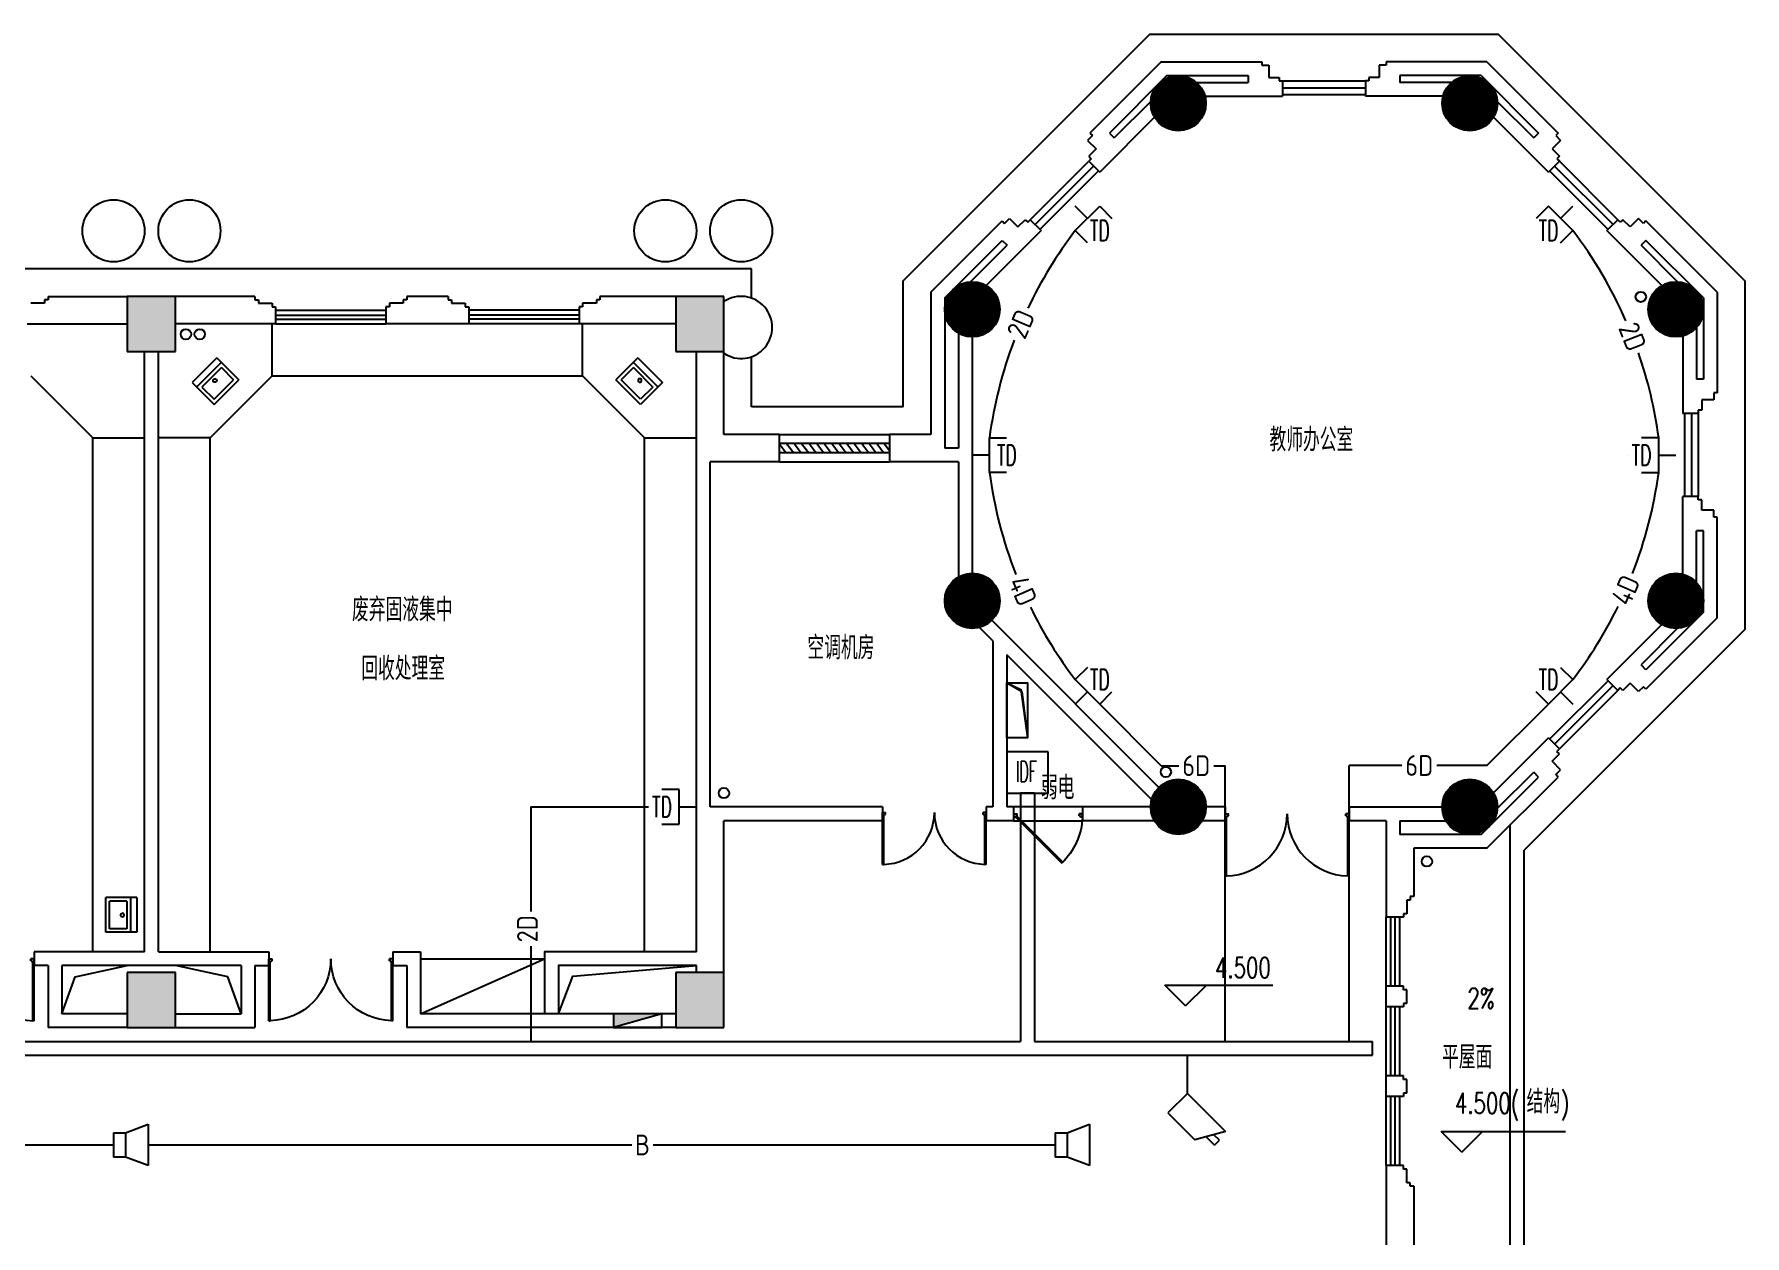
# Model space of a CAD drawing. Extents: x 190999 to 834799, y -200814 to 215286.
# Drawn here: x 618085 to 642884, y 92570 to 109986 of the extents above; entities that cross this region are included whole.
import ezdxf
from ezdxf.enums import TextEntityAlignment as Align

# ---------------------------------------------------------------- set-up
doc = ezdxf.new("R2010")
doc.units = 0
doc.header["$LTSCALE"] = 1000
doc.header["$MEASUREMENT"] = 0
for name, color, linetype in [('00-EQUIP', 3, 'Continuous'), ('00-SIG_TEXT', 7, 'Continuous'), ('00-WIRE-4', 6, 'Continuous'), ('A-墙线', 2, 'Continuous'), ('A-外包装修', 250, 'Continuous'), ('A-外窗', 145, 'Continuous'), ('A-家具', 250, 'Continuous'), ('A-门', 167, 'Continuous'), ('COLUMN', 2, 'Continuous'), ('DIM_ELEV', 3, 'Continuous'), ('EQUIP_消火栓', 6, 'Continuous'), ('PUB_HATCH', 250, 'Continuous'), ('PUB_TEXT', 7, 'Continuous'), ('WALL', 4, 'Continuous'), ('WINDOW', 7, 'Continuous'), ('屋面排水', 7, 'Continuous'), ('房间名称', 7, 'Continuous'), ('桥架', 1, 'Continuous'), ('洞口线', 177, 'Continuous'), ('电井开洞', 6, 'Continuous'), ('雨水管', 3, 'Continuous'), ('雨水管口', 1, 'Continuous')]:
    doc.layers.add(name, color=color, linetype=linetype)
doc.styles.add('-GBCBIGGBENOR', font='GBENOR.shx', dxfattribs={"bigfont": 'GBCBIG.shx'})
doc.styles.add('_COMPLEX', font='COMPLEX.shx', dxfattribs={"width": 0.5})
doc.styles.add('_TCH_DIM', font='SIMPLEX', dxfattribs={"bigfont": 'GBCBIG'})
doc.styles.get("Standard").update_dxf_attribs({"font": 'simhei.ttf'})
doc.styles.add('zz-1', font='arial.ttf', dxfattribs={"width": 0.8})

# ---------------------------------------------------------------- blocks, each defined once
blk = doc.blocks.new('m1800')
at = {"layer": 'A-墙线'}
for p, q in [((-900, -100), (-900, 100)), ((900, -100), (900, 100))]:
    blk.add_line(p, q, dxfattribs=at)
at = {"layer": 'A-门'}
for p, q in [((-900, 900), (-900, 0)), ((-900, 900), (-880, 900)), ((-880, 900), (-880, 50)), ((880, 900), (880, 50)), ((900, 900), (880, 900)), ((900, 900), (900, 0)), ((-900, 50), (-870, 50)), ((-900, 0), (-850, 0)), ((-870, 50), (-870, 30)), ((-870, 30), (-850, 30)), ((-850, 30), (-850, 0)), ((850, 30), (850, 0)), ((870, 30), (850, 30)), ((900, 0), (850, 0)), ((870, 50), (870, 30)), ((900, 50), (870, 50))]:
    blk.add_line(p, q, dxfattribs=at)
for centre, start, end in [((-900, 0), 0, 88.7267), ((900, 0), 91.2733, 180)]:
    blk.add_arc(centre, 900, start, end, dxfattribs=at)
blk = doc.blocks.new('$TwtSys$00000434')
for p, q in [((-0.5, 0.5), (-0.5, -0.5)), ((-0.5, -0.5), (0.5, 0.5)), ((0.5, 0.5), (-0.5, 0.5)), ((0.5, -0.5), (0.5, 0.5)), ((-0.5, -0.5), (0.5, -0.5))]:
    blk.add_line(p, q)
blk.add_solid([(0.5, -0.5), (0.5, 0.5), (-0.5, -0.5)])
blk = doc.blocks.new('bfm01')
at = {"layer": 'A-墙线'}
for p, q in [((-200, 0), (0, 0)), ((-200, -1000), (0, -1000))]:
    blk.add_line(p, q, dxfattribs=at)
at = {"layer": 'A-门'}
for p, q in [((-200, -1000), (-200, 0)), ((-100, 0), (-100, -50)), ((-70, -50), (-100, -50)), ((-50, -30), (-70, -30)), ((-70, -30), (-70, -50)), ((-64, -44), (-50, -30)), ((-64, -44), (603, -711)), ((-50, 0), (-50, -30)), ((-50, -30), (617, -697)), ((0, 0), (0, -1000)), ((-70, -950), (-100, -950)), ((-100, -1000), (-100, -950)), ((-70, -970), (-70, -950)), ((-50, -970), (-70, -970)), ((-50, -1000), (-50, -970)), ((-50, -1000), (-100, -1000))]:
    blk.add_line(p, q, dxfattribs=at)
blk.add_arc((-100, 0), 1000, 272.866, 315.8103, dxfattribs=at)
blk = doc.blocks.new('$WINLIB2D$00000039')
at = {"color": 0}
for p, q in [((0.5, 0.5), (-0.5, 0.5)), ((-0.5, 0.167), (0.5, 0.167)), ((-0.384, -0.167), (-0.448, 0.167)), ((-0.316, -0.167), (-0.38, 0.167)), ((-0.248, -0.167), (-0.312, 0.167)), ((-0.18, -0.167), (-0.244, 0.167)), ((-0.112, -0.167), (-0.176, 0.167)), ((-0.044, -0.167), (-0.108, 0.167)), ((0.024, -0.167), (-0.04, 0.167)), ((0.092, -0.167), (0.028, 0.167)), ((0.16, -0.167), (0.096, 0.167)), ((0.228, -0.167), (0.164, 0.167)), ((0.296, -0.167), (0.232, 0.167)), ((0.364, -0.167), (0.3, 0.167)), ((0.432, -0.167), (0.368, 0.167)), ((0.5, -0.167), (0.436, 0.167)), ((-0.452, -0.167), (-0.5, 0.084)), ((-0.5, -0.167), (0.5, -0.167)), ((0.5, -0.5), (-0.5, -0.5))]:
    blk.add_line(p, q, dxfattribs=at)
blk = doc.blocks.new('_YZH')
blk.add_circle((0, 0), 0.5)
at = {"layer": 'PUB_HATCH', "const_width": 0.5}
blk.add_lwpolyline([(-0.25, 0, 1), (0.25, 0, 1)], format="xyb", close=True, dxfattribs=at)
blk = doc.blocks.new('$plan$00001609')
at = {"linetype": 'Continuous'}
for p, q in [((0, -251), (0, 251)), ((0, 251), (450, 251)), ((93, -251), (93, 251)), ((450, 251), (450, -251)), ((146, -199), (146, 199)), ((146, 199), (397, 199)), ((397, 199), (397, -199)), ((146, -199), (397, -199)), ((0, -251), (450, -251))]:
    blk.add_line(p, q, dxfattribs=at)
blk.add_line((238, 2), (238, 0))
blk.add_arc((212, 0), 26, 4.716, 0, dxfattribs=at)
at = {"style": 'zz-1'}
for tag in ['YSIZE', 'XSIZE']:
    blk.add_attdef(tag, (0, 0), '', height=0.5, dxfattribs=at)
blk = doc.blocks.new('_LINKPT1')
at = {"color": 0}
blk.add_line((0, 0), (0, 0), dxfattribs=at)
blk = doc.blocks.new('IO37IMB6')
for p, q in [((-0.5, 0.499), (-0.5, 0.999)), ((0.5, 0.999), (0.5, 0.499)), ((0.5, 0.499), (-0.5, 0.499)), ((0, 0.5), (0, 0))]:
    blk.add_line(p, q)
at = {"xscale": 0.002, "yscale": 0.002, "zscale": 0.002}
for p in [(0, 1.384), (-0.5, 0.499), (0.5, 0.499), (0, 0)]:
    blk.add_blockref('_LINKPT1', p, dxfattribs=at)
at = {"style": '_COMPLEX', "width": 0.6, "flags": 8}
blk.add_attdef('$TEXT$', text='', height=0.6, dxfattribs=at).set_placement((0, 1), align=Align.MIDDLE_CENTER)
at = {"flags": 9}
blk.add_attdef('A', (0, 0), '', height=0.00002, dxfattribs=at)
blk = doc.blocks.new('OS28WV87')
for p, q in [((0.35, 0.35), (1, 0.6)), ((1, 0.6), (1, -0.6)), ((0, 0.35), (0, -0.35)), ((0, 0.35), (0.35, 0.35)), ((0.35, 0.35), (0.35, -0.35)), ((0.35, -0.35), (0, -0.35)), ((1, -0.6), (0.35, -0.35))]:
    blk.add_line(p, q)
at = {"xscale": 0.002, "yscale": 0.002, "zscale": 0.002}
for p in [(0, 0), (0.175, 0.35), (1, 0), (0.175, -0.35)]:
    blk.add_blockref('_LINKPT1', p, dxfattribs=at)
at = {"flags": 9}
blk.add_attdef('A', (0, 0), '', height=0.00002, dxfattribs=at)
blk = doc.blocks.new('A$C6FA94C0C')
at = {"layer": '00-EQUIP', "color": 1}
for p, q in [((300, 800), (80, 672)), ((80, 672), (0, 0))]:
    blk.add_line(p, q, dxfattribs=at)
blk.add_lwpolyline([(0, 0), (300, 0), (300, 800), (0, 800)], close=True, dxfattribs=at)
blk = doc.blocks.new('_I71UQN')
for p, q in [((-0.837, 0.1), (-0.609, 0.1)), ((-0.837, -0.1), (-0.837, 0.1)), ((-0.78, 0.4), (-0.323, -0.4)), ((0.78, 0.4), (-0.78, 0.4)), ((0.78, 0.4), (0.78, -0.4)), ((-0.837, -0.1), (-0.494, -0.1)), ((0.78, -0.4), (-0.323, -0.4))]:
    blk.add_line(p, q)
at = {"xscale": 0.002, "yscale": 0.002, "zscale": 0.002}
for p in [(0, 0.4), (0.78, 0), (0, -0.4)]:
    blk.add_blockref('_LINKPT1', p, dxfattribs=at)
at = {"flags": 9}
blk.add_attdef('A', (0, 0), '', height=0.00002, dxfattribs=at)

msp = doc.modelspace()

# ---------------------------------------------------------------- hatches: boundary and pattern name
at = {"layer": 'PUB_HATCH'}
for points in [[(619434.6, 105386.5), (620134.6, 105386.5), (620134.6, 106186.5), (619434.6, 106186.5)], [(627384.6, 105386.5), (628084.6, 105386.5), (628084.6, 106186.5), (627384.6, 106186.5)], [(619434.6, 95586.5), (620134.6, 95586.5), (620134.6, 96386.5), (619434.6, 96386.5)], [(627384.6, 95586.5), (628084.6, 95586.5), (628084.6, 96386.5), (627384.6, 96386.5)]]:
    msp.add_hatch(color=256, dxfattribs=at).paths.add_polyline_path(points)

# ---------------------------------------------------------------- linework, layer by layer
at = {"layer": '00-EQUIP'}
msp.add_lwpolyline([(632784.6, 99586.4), (632184.6, 99586.4), (632184.6, 98986.4), (632784.6, 98986.4)], close=True, dxfattribs=at)
at = {"layer": '00-WIRE-4'}
for p, q in [((634425.3, 99383.8), (633531.5, 100277.5)), ((639146.7, 99386.5), (640037.6, 100277.5)), ((634425.3, 99383.8), (634677.4, 99383.8)), ((635186.6, 99383.8), (635349, 99383.8)), ((635349, 95386.5), (635349, 99383.8)), ((637149, 95386.5), (637149, 99386.5)), ((637911, 99386.5), (637149, 99386.5)), ((639146.7, 99386.5), (638420.2, 99386.5)), ((625284.6, 98786.5), (625284.6, 97270.6)), ((625284.6, 98786.5), (626992.7, 98786.5)), ((625284.6, 96770), (625284.6, 95386.5)), ((634803.6, 94632.5), (634803.6, 95186.5)), ((616559.1, 93886.5), (619234.6, 93886.5)), ((619734.6, 93886.5), (626751, 93886.5)), ((627056, 93886.5), (632884.6, 93886.5))]:
    msp.add_line(p, q, dxfattribs=at)
for centre, start, end in [((638213, 103292.6), 142.61919, 154.56664), ((635356.2, 103292.6), 23.63982, 37.38081), ((638213, 103292.6), 159.09077, 172.35795), ((635356.2, 103292.6), 7.64205, 19.11569), ((638213, 104477.9), 187.64205, 201.49265), ((635356.2, 104477.9), 338.62448, 352.35795), ((638213, 104477.9), 206.18517, 217.38081), ((635356.2, 104477.9), 322.61919, 333.93196)]:
    msp.add_arc(centre, 6336.4, start, end, dxfattribs=at)
at = {"layer": 'A-墙线'}
for p, q in [((634423.3, 109586.5), (633390.2, 108553.4)), ((634506.2, 109386.5), (633673.1, 108553.4)), ((634423.3, 109586.5), (635884.4, 109586.5)), ((634506.2, 109386.5), (635684.4, 109386.5)), ((635684.4, 109386.5), (635684.4, 109286.5)), ((635884.4, 109586.5), (635884.4, 109536.5)), ((635884.4, 109536.5), (635984.4, 109536.5)), ((635984.4, 109536.5), (635984.4, 109361.5)), ((637684.4, 109536.5), (637584.4, 109536.5)), ((637584.4, 109536.5), (637584.4, 109361.5)), ((639145.4, 109586.5), (637684.4, 109586.5)), ((637684.4, 109586.5), (637684.4, 109536.5)), ((639062.5, 109386.5), (637884.4, 109386.5)), ((637884.4, 109386.5), (637884.4, 109286.5)), ((639062.5, 109386.5), (639895.6, 108553.4)), ((639145.4, 109586.5), (640178.5, 108553.4)), ((634936.4, 109286.5), (635684.4, 109286.5)), ((635984.4, 109361.5), (636134.4, 109361.5)), ((636134.4, 109361.5), (636134.4, 109311.5)), ((636134.4, 109311.5), (636184.4, 109311.5)), ((636184.4, 109311.5), (636184.4, 109086.5)), ((637434.4, 109311.5), (637384.4, 109311.5)), ((637384.4, 109311.5), (637384.4, 109086.5)), ((637584.4, 109361.5), (637434.4, 109361.5)), ((637434.4, 109361.5), (637434.4, 109311.5)), ((638632.3, 109286.5), (637884.4, 109286.5)), ((634272.7, 109011.5), (633743.8, 108482.7)), ((635059.2, 109086.5), (636184.4, 109086.5)), ((638509.5, 109086.5), (637384.4, 109086.5)), ((639296.1, 109011.5), (639824.9, 108482.7)), ((634327.3, 108783.3), (633531.7, 107987.7)), ((639241.4, 108783.3), (640037, 107987.7)), ((633425.6, 108518), (633354.9, 108447.3)), ((633354.9, 108447.3), (633478.6, 108323.6)), ((633390.2, 108553.4), (633425.6, 108518)), ((633673.1, 108553.4), (633743.8, 108482.7)), ((639895.6, 108553.4), (639824.9, 108482.7)), ((640213.8, 108447.3), (640090.1, 108323.6)), ((640178.5, 108553.4), (640143.1, 108518)), ((640143.1, 108518), (640213.8, 108447.3)), ((633478.6, 108323.6), (633372.6, 108217.5)), ((633372.6, 108217.5), (633407.9, 108182.2)), ((633407.9, 108182.2), (633372.6, 108146.8)), ((633372.6, 108146.8), (633531.7, 107987.7)), ((640196.1, 108146.8), (640037, 107987.7)), ((640090.1, 108323.6), (640196.1, 108217.5)), ((640196.1, 108217.5), (640160.8, 108182.2)), ((640160.8, 108182.2), (640196.1, 108146.8)), ((631084.4, 106247.5), (632117.5, 107280.6)), ((631887.5, 106343.5), (632683.1, 107139.2)), ((632117.5, 107280.6), (632152.8, 107245.2)), ((632152.8, 107245.2), (632223.5, 107315.9)), ((632223.5, 107315.9), (632347.3, 107192.2)), ((632347.3, 107192.2), (632453.3, 107298.3)), ((632453.3, 107298.3), (632488.7, 107262.9)), ((632488.7, 107262.9), (632524, 107298.3)), ((632524, 107298.3), (632683.1, 107139.2)), ((641044.7, 107298.3), (640885.6, 107139.2)), ((641681.2, 106343.5), (640885.6, 107139.2)), ((641080, 107262.9), (641044.7, 107298.3)), ((641115.4, 107298.3), (641080, 107262.9)), ((641221.5, 107192.2), (641115.4, 107298.3)), ((641345.2, 107315.9), (641221.5, 107192.2)), ((641415.9, 107245.2), (641345.2, 107315.9)), ((641451.3, 107280.6), (641415.9, 107245.2)), ((642484.4, 106247.5), (641451.3, 107280.6)), ((631284.4, 106164.7), (632117.5, 106997.8)), ((631659.3, 106398.2), (632188.2, 106927)), ((632117.5, 106997.8), (632188.2, 106927)), ((641451.3, 106997.8), (641380.6, 106927)), ((641909.4, 106398.2), (641380.6, 106927)), ((642284.4, 106164.7), (641451.3, 106997.8)), ((618284.6, 106186.5), (619434.6, 106186.5)), ((618284.6, 106186.5), (618284.6, 106136.5)), ((621284.6, 106186.5), (620134.6, 106186.5)), ((621284.6, 106186.5), (621284.6, 106136.5)), ((624084.6, 106186.5), (623484.6, 106186.5)), ((623484.6, 106186.5), (623484.6, 106136.5)), ((624084.6, 106186.5), (624084.6, 106136.5)), ((627384.6, 106186.5), (626284.6, 106186.5)), ((626284.6, 106186.5), (626284.6, 106136.5)), ((631084.4, 106247.5), (631084.4, 104186.5)), ((631284.4, 106164.7), (631284.4, 103986.5)), ((642284.4, 106164.7), (642284.4, 104986.5)), ((642484.4, 106247.5), (642484.4, 104786.5)), ((618234.6, 106086.5), (618034.6, 106086.5)), ((618234.6, 106136.5), (618234.6, 106086.5)), ((618284.6, 106136.5), (618234.6, 106136.5)), ((621284.6, 106136.5), (621334.6, 106136.5)), ((621334.6, 106136.5), (621334.6, 106086.5)), ((621334.6, 106086.5), (621534.6, 106086.5)), ((621534.6, 106086.5), (621534.6, 106036.5)), ((621534.6, 106036.5), (621584.6, 106036.5)), ((621584.6, 106036.5), (621584.6, 105786.5)), ((623234.6, 106036.5), (623184.6, 106036.5)), ((623184.6, 106036.5), (623184.6, 105786.5)), ((623234.6, 106086.5), (623234.6, 106036.5)), ((623434.6, 106086.5), (623234.6, 106086.5)), ((623434.6, 106136.5), (623434.6, 106086.5)), ((623484.6, 106136.5), (623434.6, 106136.5)), ((624084.6, 106136.5), (624134.6, 106136.5)), ((624134.6, 106136.5), (624134.6, 106086.5)), ((624134.6, 106086.5), (624334.6, 106086.5)), ((624334.6, 106086.5), (624334.6, 106036.5)), ((624334.6, 106036.5), (624384.6, 106036.5)), ((624384.6, 106036.5), (624384.6, 105786.5)), ((626034.6, 106036.5), (625984.6, 106036.5)), ((625984.6, 106036.5), (625984.6, 105786.5)), ((626034.6, 106086.5), (626034.6, 106036.5)), ((626234.6, 106086.5), (626034.6, 106086.5)), ((626234.6, 106136.5), (626234.6, 106086.5)), ((626284.6, 106136.5), (626234.6, 106136.5)), ((617984.6, 105786.5), (619434.6, 105786.5)), ((621584.6, 105786.5), (620134.6, 105786.5)), ((624384.6, 105786.5), (623184.6, 105786.5)), ((627384.6, 105786.5), (625984.6, 105786.5)), ((631484.4, 105652.6), (631484.4, 103986.5)), ((642184.4, 105734.4), (642184.4, 104986.5)), ((631684.4, 105599), (631684.4, 102174)), ((641984.4, 105611.7), (641984.4, 104486.5)), ((619684.6, 96686.5), (619684.6, 105386.5)), ((619884.6, 96686.5), (619884.6, 105386.5)), ((627684.6, 96686.5), (627684.6, 105386.5)), ((628084.6, 104186.5), (628084.6, 105386.5)), ((642284.4, 104986.5), (642184.4, 104986.5)), ((642434.4, 104686.5), (642259.4, 104686.5)), ((642259.4, 104686.5), (642259.4, 104536.5)), ((642484.4, 104786.5), (642434.4, 104786.5)), ((642434.4, 104786.5), (642434.4, 104686.5)), ((642209.4, 104486.5), (641984.4, 104486.5)), ((642259.4, 104536.5), (642209.4, 104536.5)), ((642209.4, 104536.5), (642209.4, 104486.5)), ((631484.4, 103986.5), (631284.4, 103986.5)), ((627884.6, 98786.5), (627884.6, 103786.5)), ((631484.4, 103786.5), (631484.4, 102120.4)), ((641984.4, 102161.3), (641984.4, 103286.5)), ((642209.4, 103286.5), (641984.4, 103286.5)), ((642209.4, 103236.5), (642209.4, 103286.5)), ((642259.4, 103236.5), (642209.4, 103236.5)), ((642259.4, 103086.5), (642259.4, 103236.5)), ((642434.4, 103086.5), (642259.4, 103086.5)), ((642434.4, 102986.5), (642434.4, 103086.5)), ((642484.4, 102986.5), (642434.4, 102986.5)), ((642484.4, 101525.5), (642484.4, 102986.5)), ((642184.4, 102038.6), (642184.4, 102786.5)), ((642284.4, 102786.5), (642184.4, 102786.5)), ((642284.4, 101608.3), (642284.4, 102786.5)), ((634389.2, 99069.4), (631966.8, 101491.7)), ((642284.4, 101608.3), (641451.3, 100775.2)), ((642484.4, 101525.5), (641451.3, 100492.4)), ((631984.6, 101191.2), (631784.6, 101391.2)), ((631984.6, 101191.2), (631984.6, 98786.5)), ((641681.2, 101429.4), (640885.6, 100633.8)), ((641909.4, 101374.8), (641380.6, 100845.9)), ((634285.6, 98890.1), (632184.6, 100991.2)), ((632184.6, 100991.2), (632184.6, 98786.5)), ((641451.3, 100775.2), (641380.6, 100845.9)), ((641044.7, 100474.7), (640885.6, 100633.8)), ((641080, 100510), (641044.7, 100474.7)), ((641115.4, 100474.7), (641080, 100510)), ((641221.5, 100580.8), (641115.4, 100474.7)), ((641345.2, 100457), (641221.5, 100580.8)), ((641415.9, 100527.7), (641345.2, 100457)), ((641451.3, 100492.4), (641415.9, 100527.7)), ((639241.4, 98989.6), (640037, 99785.3)), ((640196.1, 99626.2), (640037, 99785.3)), ((640090.1, 99449.4), (640196.1, 99555.5)), ((640213.8, 99325.6), (640090.1, 99449.4)), ((640160.8, 99590.8), (640196.1, 99626.2)), ((640196.1, 99555.5), (640160.8, 99590.8)), ((639062.5, 98386.5), (639895.6, 99219.6)), ((639145.4, 98186.5), (640178.5, 99219.6)), ((639296.1, 98761.4), (639824.9, 99290.3)), ((639895.6, 99219.6), (639824.9, 99290.3)), ((640143.1, 99254.9), (640213.8, 99325.6)), ((640178.5, 99219.6), (640143.1, 99254.9)), ((630384.6, 98786.5), (627884.6, 98786.5)), ((630384.6, 98786.5), (630384.6, 98586.5)), ((631984.6, 98786.5), (631884.6, 98786.5)), ((631884.6, 98786.5), (631884.6, 98586.5)), ((632284.6, 98786.5), (632184.6, 98786.5)), ((632284.6, 98786.5), (632284.6, 98586.5)), ((634272, 98786.5), (633284.6, 98786.5)), ((633284.6, 98786.5), (633284.6, 98586.5)), ((635349, 98786.5), (635072, 98786.5)), ((637149, 98786.5), (638497.1, 98786.5)), ((637149, 98786.5), (637149, 98586.5)), ((628084.6, 96386.5), (628084.6, 98586.5)), ((630384.6, 98586.5), (628084.6, 98586.5)), ((632284.6, 98586.5), (631884.6, 98586.5)), ((634325.6, 98586.5), (633284.6, 98586.5)), ((635349, 98586.5), (635018.4, 98586.5)), ((637684.6, 98586.5), (637149, 98586.5)), ((637684.6, 98586.5), (637684.6, 97186.5)), ((637884.6, 98586.5), (638550.4, 98586.5)), ((637884.6, 98586.5), (637884.6, 98386.5)), ((639062.5, 98386.5), (637884.6, 98386.5)), ((638084.6, 98186.5), (638084.6, 97486.5)), ((639145.4, 98186.5), (638084.6, 98186.5)), ((638084.6, 97486.5), (638034.6, 97486.5)), ((638034.6, 97486.5), (638034.6, 97436.5)), ((637934.6, 97236.5), (637934.6, 97186.5)), ((637984.6, 97236.5), (637934.6, 97236.5)), ((638034.6, 97436.5), (637984.6, 97436.5)), ((637984.6, 97436.5), (637984.6, 97236.5)), ((637934.6, 97186.5), (637684.6, 97186.5)), ((619684.6, 96686.5), (618084.6, 96686.5)), ((618284.6, 96486.5), (618084.6, 96486.5)), ((618284.6, 96486.5), (618284.6, 95586.5)), ((621084.6, 96486.5), (618484.6, 96486.5)), ((618484.6, 96486.5), (618484.6, 95786.5)), ((619884.6, 96686.5), (621484.6, 96686.5)), ((621084.6, 96486.5), (621084.6, 95786.5)), ((621284.6, 96486.5), (621484.6, 96486.5)), ((621284.6, 96486.5), (621284.6, 95586.5)), ((623284.6, 96686.5), (623684.6, 96686.5)), ((623284.6, 96486.5), (623484.6, 96486.5)), ((623484.6, 96486.5), (623484.6, 95586.5)), ((623684.6, 96686.5), (623684.6, 95786.5)), ((627684.6, 96386.5), (627684.6, 96486.5)), ((637684.6, 95886.5), (637684.6, 96186.5)), ((637934.6, 96186.5), (637684.6, 96186.5)), ((637934.6, 96136.5), (637934.6, 96186.5)), ((637984.6, 96136.5), (637934.6, 96136.5)), ((637984.6, 95936.5), (637984.6, 96136.5)), ((619434.6, 95786.5), (618484.6, 95786.5)), ((620134.6, 95786.5), (621084.6, 95786.5)), ((627384.6, 95786.5), (623684.6, 95786.5)), ((637934.6, 95886.5), (637684.6, 95886.5)), ((637934.6, 95936.5), (637934.6, 95886.5)), ((637984.6, 95936.5), (637934.6, 95936.5)), ((619434.6, 95586.5), (618284.6, 95586.5)), ((620134.6, 95586.5), (621284.6, 95586.5)), ((627384.6, 95586.5), (623484.6, 95586.5)), ((637684.6, 94586.5), (637684.6, 94886.5)), ((637934.6, 94886.5), (637684.6, 94886.5)), ((637934.6, 94836.5), (637934.6, 94886.5)), ((637984.6, 94836.5), (637934.6, 94836.5)), ((637984.6, 94636.5), (637984.6, 94836.5)), ((637934.6, 94586.5), (637684.6, 94586.5)), ((637934.6, 94636.5), (637934.6, 94586.5)), ((637984.6, 94636.5), (637934.6, 94636.5)), ((637684.6, 93586.5), (637684.6, 92186.5)), ((637934.6, 93586.5), (637684.6, 93586.5)), ((637934.6, 93536.5), (637934.6, 93586.5)), ((637984.6, 93536.5), (637934.6, 93536.5)), ((637984.6, 93336.5), (637984.6, 93536.5)), ((638034.6, 93336.5), (637984.6, 93336.5)), ((638034.6, 93286.5), (638034.6, 93336.5)), ((638084.6, 93286.5), (638034.6, 93286.5)), ((638084.6, 93286.5), (638084.6, 92186.5))]:
    msp.add_line(p, q, dxfattribs=at)
for points in [[(627684.6, 96686.5), (625484.6, 96686.5), (625484.6, 95786.5)], [(627684.6, 96486.5), (625684.6, 96486.5), (625684.6, 95786.5)]]:
    msp.add_lwpolyline(points, dxfattribs=at)
at = {"layer": 'A-外包装修'}
for p, q in [((628484.6, 106586.5), (564834.6, 106586.5)), ((628484.6, 106160.7), (628484.6, 106586.5)), ((628484.6, 104586.5), (628484.6, 105312.2)), ((630683.4, 104586.5), (628484.6, 104586.5)), ((639484.6, 91786.5), (639484.6, 98523.1)), ((639684.6, 91586.5), (639684.6, 98157.4))]:
    msp.add_line(p, q, dxfattribs=at)
msp.add_lwpolyline([(630684.4, 104586.5), (630684.4, 106413.2), (634257.7, 109986.5), (639311.1, 109986.5), (642884.4, 106413.2), (642884.4, 101359.8), (639684.6, 98160)], dxfattribs=at)
for centre in [(619234.6, 107136.5), (620334.6, 107136.5), (627234.6, 107136.5), (628334.6, 107136.5)]:
    msp.add_circle(centre, 450, dxfattribs=at)
msp.add_arc((628334.6, 105736.5), 450, 236.25101, 123.74899, dxfattribs=at)
at = {"layer": 'A-外窗'}
for p, q in [((636184.4, 109311.5), (637384.4, 109311.5)), ((636184.4, 109211.5), (637384.4, 109211.5)), ((636184.4, 109111.5), (637384.4, 109111.5)), ((632524, 107298.3), (633372.6, 108146.8)), ((641044.7, 107298.3), (640196.1, 108146.8)), ((632594.7, 107227.6), (633443.3, 108076.1)), ((632665.5, 107156.9), (633514, 108005.4)), ((640903.3, 107156.9), (640054.7, 108005.4)), ((640974, 107227.6), (640125.4, 108076.1)), ((621584.6, 105986.5), (623184.6, 105986.5)), ((621584.6, 105916.5), (623184.6, 105916.5)), ((625984.6, 105986.5), (624384.6, 105986.5)), ((625984.6, 105916.5), (624384.6, 105916.5)), ((621584.6, 105856.5), (623184.6, 105856.5)), ((621584.6, 105786.5), (623184.6, 105786.5)), ((625984.6, 105856.5), (624384.6, 105856.5)), ((625984.6, 105786.5), (624384.6, 105786.5)), ((642009.4, 104486.5), (642009.4, 103286.5)), ((642109.4, 104486.5), (642109.4, 103286.5)), ((642209.4, 104486.5), (642209.4, 103286.5)), ((640903.3, 100616.1), (640054.7, 99767.6)), ((640974, 100545.4), (640125.4, 99696.9)), ((641044.7, 100474.7), (640196.1, 99626.2)), ((637684.6, 96186.5), (637684.6, 97186.5)), ((637754.6, 96186.5), (637754.6, 97186.5)), ((637814.6, 96186.5), (637814.6, 97186.5)), ((637884.6, 96186.5), (637884.6, 97186.5)), ((637684.6, 94886.5), (637684.6, 95886.5)), ((637754.6, 94886.5), (637754.6, 95886.5)), ((637814.6, 94886.5), (637814.6, 95886.5)), ((637884.6, 94886.5), (637884.6, 95886.5)), ((637684.6, 93586.5), (637684.6, 94586.5)), ((637754.6, 93586.5), (637754.6, 94586.5)), ((637814.6, 93586.5), (637814.6, 94586.5)), ((637884.6, 93586.5), (637884.6, 94586.5))]:
    msp.add_line(p, q, dxfattribs=at)
at = {"layer": 'A-家具'}
for p, q in [((621534.6, 105036.5), (621534.6, 105786.5)), ((626034.6, 105036.5), (626034.6, 105786.5)), ((618034.6, 105036.5), (618934.6, 104136.5)), ((621534.6, 105036.5), (620634.6, 104136.5)), ((621534.6, 105036.5), (626034.6, 105036.5)), ((626034.6, 105036.5), (626934.6, 104136.5)), ((618934.6, 96686.5), (618934.6, 104136.5)), ((618934.6, 104136.5), (619684.6, 104136.5)), ((620634.6, 104136.5), (619884.6, 104136.5)), ((620634.6, 96686.5), (620634.6, 104136.5)), ((626934.6, 96686.5), (626934.6, 104136.5)), ((626934.6, 104136.5), (627684.6, 104136.5)), ((623684.6, 96586.5), (625484.6, 96586.5)), ((623684.6, 95786.5), (625484.6, 96586.5))]:
    msp.add_line(p, q, dxfattribs=at)
at = {"layer": 'COLUMN'}
for p, q in [((620134.6, 106186.5), (619434.6, 106186.5)), ((619434.6, 106186.5), (619434.6, 105386.5)), ((620134.6, 105386.5), (620134.6, 106186.5)), ((628084.6, 106186.5), (627384.6, 106186.5)), ((627384.6, 106186.5), (627384.6, 105386.5)), ((628084.6, 105386.5), (628084.6, 106186.5)), ((619434.6, 105386.5), (620134.6, 105386.5)), ((627384.6, 105386.5), (628084.6, 105386.5)), ((620134.6, 96386.5), (619434.6, 96386.5)), ((619434.6, 96386.5), (619434.6, 95586.5)), ((620134.6, 95586.5), (620134.6, 96386.5)), ((628084.6, 96386.5), (627384.6, 96386.5)), ((627384.6, 96386.5), (627384.6, 95586.5)), ((628084.6, 95586.5), (628084.6, 96386.5)), ((619434.6, 95586.5), (620134.6, 95586.5)), ((627384.6, 95586.5), (628084.6, 95586.5))]:
    msp.add_line(p, q, dxfattribs=at)
at = {"layer": 'DIM_ELEV'}
for p, q in [((634778.1, 95902.4), (634478.1, 96202.4)), ((634478.1, 96202.4), (636043.1, 96202.4)), ((634778.1, 95902.4), (635078.1, 96202.4)), ((638782.7, 93781.5), (638482.7, 94081.5)), ((638482.7, 94081.5), (640282.7, 94081.5)), ((638782.7, 93781.5), (639082.7, 94081.5))]:
    msp.add_line(p, q, dxfattribs=at)
at = {"layer": 'WALL'}
for p, q in [((628884.6, 104186.5), (628084.6, 104186.5)), ((628884.6, 104186.5), (628884.6, 103786.5)), ((631084.4, 104186.5), (630484.6, 104186.5)), ((630484.6, 104186.5), (630484.6, 103786.5)), ((628884.6, 103786.5), (627884.6, 103786.5)), ((631484.4, 103786.5), (630484.6, 103786.5))]:
    msp.add_line(p, q, dxfattribs=at)
at = {"layer": '屋面排水'}
msp.add_lwpolyline([(638958.8, 96347.3, 0, 0, 0), (638718.2, 96823.1, 80, 0, 0), (638582.8, 97090.8, 0, 0, 0)], format="xyseb", dxfattribs=at)
at = {"layer": '桥架'}
for p, q in [((632384.6, 98986.5), (632384.6, 95386.5)), ((632584.6, 98986.4), (632384.6, 98986.4)), ((632584.6, 98986.5), (632584.6, 95386.5)), ((564784.6, 95386.5), (632384.6, 95386.5)), ((632584.6, 95386.5), (637484.6, 95386.5)), ((637484.6, 95186.5), (637484.6, 95386.5)), ((564784.6, 95186.5), (637484.6, 95186.5))]:
    msp.add_line(p, q, dxfattribs=at)
at = {"layer": '洞口线', "ltscale": 2}
for points in [[(618484.6, 95786.5), (618676.2, 96325.5), (619434.6, 96486.5)], [(621084.6, 95786.5), (620892.9, 96325.5), (620134.6, 96486.5)], [(625684.6, 95786.5), (625894.8, 96334.2), (627684.6, 96486.5)]]:
    msp.add_lwpolyline(points, dxfattribs=at)
at = {"layer": '电井开洞', "color": 4}
msp.add_lwpolyline([(632184.6, 100586.5), (632484.6, 100586.5), (632484.6, 99786.5), (632184.6, 99786.5)], close=True, dxfattribs=at)
at = {"layer": '电井开洞'}
msp.add_lwpolyline([(632184.6, 100586.5), (632389.9, 100487.9), (632484.6, 99786.5)], dxfattribs=at)
at = {"layer": '雨水管'}
for centre in [(641377.3, 106179.3), (620284.6, 105636.5), (620484.6, 105636.5), (634491.6, 99293.5), (628084.6, 98986.5)]:
    msp.add_circle(centre, 75, dxfattribs=at)
at = {"layer": '雨水管口'}
msp.add_circle((638276.2, 97996.6), 75, dxfattribs=at)

# ---------------------------------------------------------------- block references
at = {"layer": '00-EQUIP'}
ref = msp.add_blockref('IO37IMB6', (633178.3, 107492.7), dxfattribs=dict(at, xscale=499.9999999999999, yscale=500, zscale=500, rotation=225.0000000000001))
ref.add_attrib('$TEXT$', 'TD', dxfattribs={"layer": '0', "height": 300, "style": '_COMPLEX', "width": 0.6, "flags": 8}).set_placement((633531.9, 107139.2), align=Align.MIDDLE_CENTER)
ref = msp.add_blockref('IO37IMB6', (640390.8, 107492.7), dxfattribs=dict(at, xscale=-499.9999999999999, yscale=500, zscale=500, rotation=134.9999999999999))
ref.add_attrib('$TEXT$', 'TD', dxfattribs={"layer": '0', "height": 300, "style": '_COMPLEX', "width": 0.6, "flags": 8}).set_placement((640037.3, 107139.2), align=Align.MIDDLE_CENTER)
ref = msp.add_blockref('IO37IMB6', (631683.4, 103885.3), dxfattribs=dict(at, xscale=500, yscale=500, zscale=500, rotation=270))
ref.add_attrib('$TEXT$', 'TD', dxfattribs={"layer": '0', "height": 300, "style": '_COMPLEX', "width": 0.6, "flags": 8}).set_placement((632183.4, 103885.3), align=Align.MIDDLE_CENTER)
ref = msp.add_blockref('IO37IMB6', (641885.8, 103885.3), dxfattribs=dict(at, xscale=-500, yscale=500, zscale=500, rotation=90))
ref.add_attrib('$TEXT$', 'TD', dxfattribs={"layer": '0', "height": 300, "style": '_COMPLEX', "width": 0.6, "flags": 8}).set_placement((641385.8, 103885.3), align=Align.MIDDLE_CENTER)
ref = msp.add_blockref('IO37IMB6', (633178.3, 100277.8), dxfattribs=dict(at, xscale=-499.9999999999999, yscale=500, zscale=500, rotation=314.9999999999999))
ref.add_attrib('$TEXT$', 'TD', dxfattribs={"layer": '0', "height": 300, "style": '_COMPLEX', "width": 0.6, "flags": 8}).set_placement((633531.9, 100631.4), align=Align.MIDDLE_CENTER)
ref = msp.add_blockref('IO37IMB6', (640390.8, 100277.8), dxfattribs=dict(at, xscale=499.9999999999999, yscale=500, zscale=500, rotation=45.00000000000001))
ref.add_attrib('$TEXT$', 'TD', dxfattribs={"layer": '0', "height": 300, "style": '_COMPLEX', "width": 0.6, "flags": 8}).set_placement((640037.3, 100631.4), align=Align.MIDDLE_CENTER)
at = {"layer": '00-EQUIP', "xscale": -1}
msp.add_blockref('A$C6FA94C0C', (632484.6, 99786.5), dxfattribs=at)
at = {"layer": '00-EQUIP'}
ref = msp.add_blockref('IO37IMB6', (627684.6, 98786.5), dxfattribs=dict(at, xscale=-500, yscale=500, zscale=500, rotation=90))
ref.add_attrib('$TEXT$', 'TD', dxfattribs={"layer": '0', "height": 300, "style": '_COMPLEX', "width": 0.6, "flags": 8}).set_placement((627184.6, 98786.5), align=Align.MIDDLE_CENTER)
at = {"layer": '00-EQUIP', "xscale": -499.9999999999999, "yscale": 500, "zscale": 500, "rotation": 315}
msp.add_blockref('_I71UQN', (634938, 94215.3), dxfattribs=at)
at = {"layer": '00-EQUIP', "xscale": 500, "yscale": 500, "zscale": 500}
for p in [(619234.6, 93886.5), (632884.6, 93886.5)]:
    msp.add_blockref('OS28WV87', p, dxfattribs=at)
at = {"layer": 'A-家具', "yscale": -1, "rotation": 315}
msp.add_blockref('$plan$00001609', (620554.2, 105116.8), dxfattribs=at)
at = {"layer": 'A-家具'}
for p, rotation in [((627014.9, 105116.8), 225), ((619574.3, 97220.2), 180.0000000000001)]:
    msp.add_blockref('$plan$00001609', p, dxfattribs=dict(at, rotation=rotation))
at = {"layer": 'A-门', "xscale": 0.8333333332557231, "yscale": 0.8333333332557231, "zscale": 0.8333333333333334, "rotation": 180}
msp.add_blockref('m1800', (631134.6, 98703.2), dxfattribs=at)
at = {"layer": 'A-门', "xscale": -1}
for name, p, rotation in [('bfm01', (632284.6, 98586.5), 90), ('m1800', (622384.6, 96586.5), 180)]:
    msp.add_blockref(name, p, dxfattribs=dict(at, rotation=rotation))
at = {"layer": 'A-门', "rotation": 180}
for p in [(636249, 98686.5), (636249, 98686.5), (617184.6, 96586.5)]:
    msp.add_blockref('m1800', p, dxfattribs=at)
at = {"layer": 'COLUMN', "xscale": 800, "yscale": 800, "zscale": 800}
for p in [(634671.9, 108986.5), (638896.8, 108986.5), (631684.4, 105999), (641884.4, 105999), (631684.4, 101774), (641884.4, 101774), (634671.9, 98786.5), (638896.8, 98786.5)]:
    msp.add_blockref('_YZH', p, dxfattribs=at)
at = {"layer": 'EQUIP_消火栓', "xscale": 700, "yscale": 200, "zscale": 700, "rotation": 180}
msp.add_blockref('$TwtSys$00000434', (626834.6, 95686.5), dxfattribs=at)
at = {"layer": 'WINDOW', "xscale": -1600, "yscale": -400, "zscale": 1600}
msp.add_blockref('$WINLIB2D$00000039', (629684.6, 103986.5), dxfattribs=at)

# ---------------------------------------------------------------- texts
at = {"layer": '00-EQUIP', "style": '_COMPLEX', "width": 0.5}
msp.add_text('IDF', height=300, dxfattribs=at).set_placement((632318.4, 99148.2))
at = {"layer": '00-SIG_TEXT', "style": '-GBCBIGGBENOR'}
for s, rotation, p in [('2D', 66.8287, (632387.7, 105785.9)), ('2D', 291.37776, (641256.6, 105602.4)), ('4D', 293.83891, (632417.2, 101917)), ('4D', 66.27822, (641157.2, 101928.8)), ('2D', 90, (625234.6, 97020.3))]:
    msp.add_text(s, height=300, rotation=rotation, dxfattribs=at).set_placement(p, align=Align.MIDDLE_CENTER)
for s, p in [('6D', (634932, 99383.8)), ('6D', (638165.6, 99386.5)), ('B', (626903.5, 93886.5))]:
    msp.add_text(s, height=300, dxfattribs=at).set_placement(p, align=Align.MIDDLE_CENTER)
at = {"layer": 'PUB_TEXT', "style": '_TCH_DIM', "width": 0.705882}
for s, p in [('4.500', (635203.1, 96307.3)), ('2%', (638863.5, 95862.6)), ('4.500(', (638681.2, 94342.2)), (')', (640212.7, 94342.2))]:
    msp.add_text(s, height=297.5, dxfattribs=at).set_placement(p)
at = {"layer": 'PUB_TEXT', "style": '_TCH_DIM'}
msp.add_text('结构', height=337.59, dxfattribs=at).set_placement((639721.2, 94342.2))
at = {"layer": '房间名称', "style": '_TCH_DIM'}
for s, p in [('教师办公室', (635993.6, 103938.7)), ('废弃固液集中', (622692.1, 101477.2)), ('空调机房', (629294.2, 100924.6)), ('回收处理室', (622826.1, 100622.6)), ('弱电', (632679.6, 98896.2)), ('平屋面', (638494.5, 94990.4))]:
    msp.add_text(s, height=337.59, dxfattribs=at).set_placement(p)

doc.saveas('drawing.dxf')
